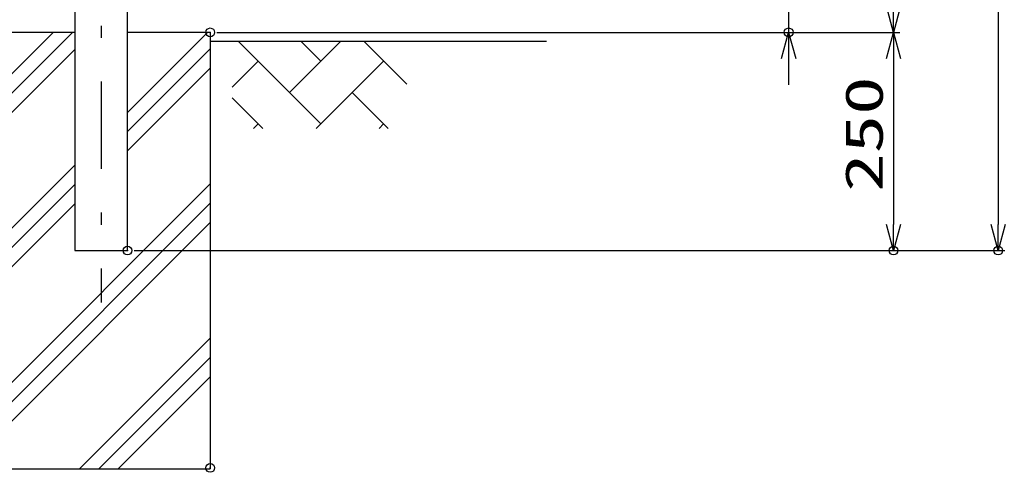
# Model space of a CAD drawing. Units: millimetres, scale not verified. Extents: x -4455 to 4455, y -3150 to 3150.
# Drawn here: x -1859 to -731, y -1479 to -961 of the extents above; entities that cross this region are included whole.
import ezdxf
from ezdxf.enums import TextEntityAlignment as Align

# ---------------------------------------------------------------- set-up
doc = ezdxf.new("R2010")
doc.units = ezdxf.units.MM
doc.header["$LTSCALE"] = 20
doc.header["$PDMODE"] = 32
doc.header["$PDSIZE"] = 10
doc.linetypes.add('USER1', pattern=[10.7, 5, -2.5, 0.7, -2.5])
doc.linetypes.add('USER2', pattern=[0.375, 0.25, -0.125])
for name, color, linetype, lineweight in [('0-0_寸法線', 4, 'Continuous', 25), ('0-1_0', 3, 'USER2', 25), ('0-4_外形線', 7, 'Continuous', 25), ('0-5_軸線', 2, 'USER1', 25), ('0-D_ハッチング', 4, 'Continuous', 25)]:
    doc.layers.add(name, color=color, linetype=linetype, lineweight=lineweight)
doc.layers.add('0-2_DEFPOINTS', color=7, linetype='Continuous')
doc.styles.add('ＭＳ ゴシック', font='')
doc.styles.get('ＭＳ ゴシック').set_extended_font_data('MS Gothic')

# ---------------------------------------------------------------- blocks, each defined once
blk = doc.blocks.new('_Open30')
at = {"layer": '0-1_0', "color": 4, "linetype": 'Continuous'}
blk.add_line((0, 0), (-20, 0), dxfattribs=at)
blk.add_lwpolyline([(-20, 5.36), (0, 0), (-20, -5.36)], dxfattribs=at)

msp = doc.modelspace()

# ---------------------------------------------------------------- linework, layer by layer
at = {"layer": '0-0_寸法線'}
for p, q in [((-738.6, 197.66), (-738.6, -1195.34)), ((-978.56, -945.34), (-978.56, -975.34)), ((-1633.18, -975.34), (-851.1, -975.34)), ((-1633.18, -975.34), (-851.1, -975.34)), ((-1633.18, -975.34), (-971.06, -975.34)), ((-978.56, -1005.34), (-978.56, -1035.34)), ((-858.6, -1005.34), (-858.6, -1195.34)), ((-1727.88, -1225.34), (-731.1, -1225.34)), ((-1727.88, -1225.34), (-851.1, -1225.34))]:
    msp.add_line(p, q, dxfattribs=at)
at = {"layer": '0-2_DEFPOINTS'}
for p in [(-1640.68, -975.34), (-1640.68, -975.34), (-978.56, -975.34), (-1735.38, -1225.34), (-858.6, -1225.34), (-738.6, -1225.34), (-1640.63, -1474.26)]:
    msp.add_point(p, dxfattribs=at)
at = {"layer": '0-4_外形線'}
for p, q in [((-1795.88, -820.34), (-1795.88, -1225.34)), ((-1735.38, -1225.34), (-1735.38, -937.69)), ((-1795.88, -975.34), (-1890.58, -975.34)), ((-1640.68, -975.34), (-1735.38, -975.34)), ((-1640.63, -975.34), (-1640.63, -1475.34)), ((-1640.63, -985.34), (-1255.63, -985.34)), ((-1795.88, -1225.34), (-1735.38, -1225.34))]:
    msp.add_line(p, q, dxfattribs=at)
msp.add_lwpolyline([(-1890.63, -975.34), (-1890.63, -1475.34), (-1640.63, -1475.34)], dxfattribs=at)
at = {"layer": '0-5_軸線'}
msp.add_line((-1765.63, 252.23), (-1765.63, -1284.9), dxfattribs=at)
at = {"layer": '0-D_ハッチング'}
for p, q in [((-1890.63, -1067.53), (-1798.43, -975.34)), ((-1890.63, -1045.43), (-1820.53, -975.34)), ((-1735.38, -1066.96), (-1643.75, -975.34)), ((-1514.01, -1080), (-1608.68, -985.34)), ((-1549.93, -1044.08), (-1491.18, -985.34)), ((-1514.01, -1008.16), (-1536.83, -985.34)), ((-1415.63, -1034.7), (-1464.99, -985.34)), ((-1890.63, -1089.63), (-1795.88, -994.88)), ((-1735.38, -1089.06), (-1640.63, -994.31)), ((-1615.63, -1037.94), (-1585.85, -1008.16)), ((-1519.34, -1085.34), (-1442.17, -1008.16)), ((-1735.38, -1111.16), (-1640.63, -1016.41)), ((-1436.83, -1085.34), (-1478.09, -1044.08)), ((-1580.52, -1085.34), (-1615.63, -1050.23)), ((-1591.18, -1085.34), (-1585.85, -1080)), ((-1447.5, -1085.34), (-1442.17, -1080)), ((-1890.63, -1222.21), (-1795.88, -1127.46)), ((-1890.63, -1398.99), (-1640.63, -1148.99)), ((-1890.63, -1244.31), (-1795.88, -1149.56)), ((-1890.63, -1421.08), (-1640.63, -1171.08)), ((-1890.63, -1266.41), (-1795.88, -1171.66)), ((-1890.63, -1443.18), (-1640.63, -1193.18)), ((-1790.2, -1475.34), (-1640.63, -1325.76)), ((-1768.1, -1475.34), (-1640.63, -1347.86)), ((-1746, -1475.34), (-1640.63, -1369.96))]:
    msp.add_line(p, q, dxfattribs=at)

# ---------------------------------------------------------------- block references
at = {"layer": '0-0_寸法線', "xscale": 1.5, "yscale": 1.5}
for p, rotation in [((-858.6, -975.34), 270), ((-978.56, -975.34), 90), ((-858.6, -975.34), 90), ((-858.6, -1225.34), 270), ((-738.6, -1225.34), 270)]:
    msp.add_blockref('_Open30', p, dxfattribs=dict(at, rotation=rotation))

# ---------------------------------------------------------------- texts
at = {"layer": '0-0_寸法線', "color": 2, "style": 'ＭＳ ゴシック', "width": 1.5}
msp.add_text('250', height=43.26, rotation=90, dxfattribs=at).set_placement((-857.77, -1158.19), align=Align.BOTTOM_LEFT)

doc.saveas('drawing.dxf')
